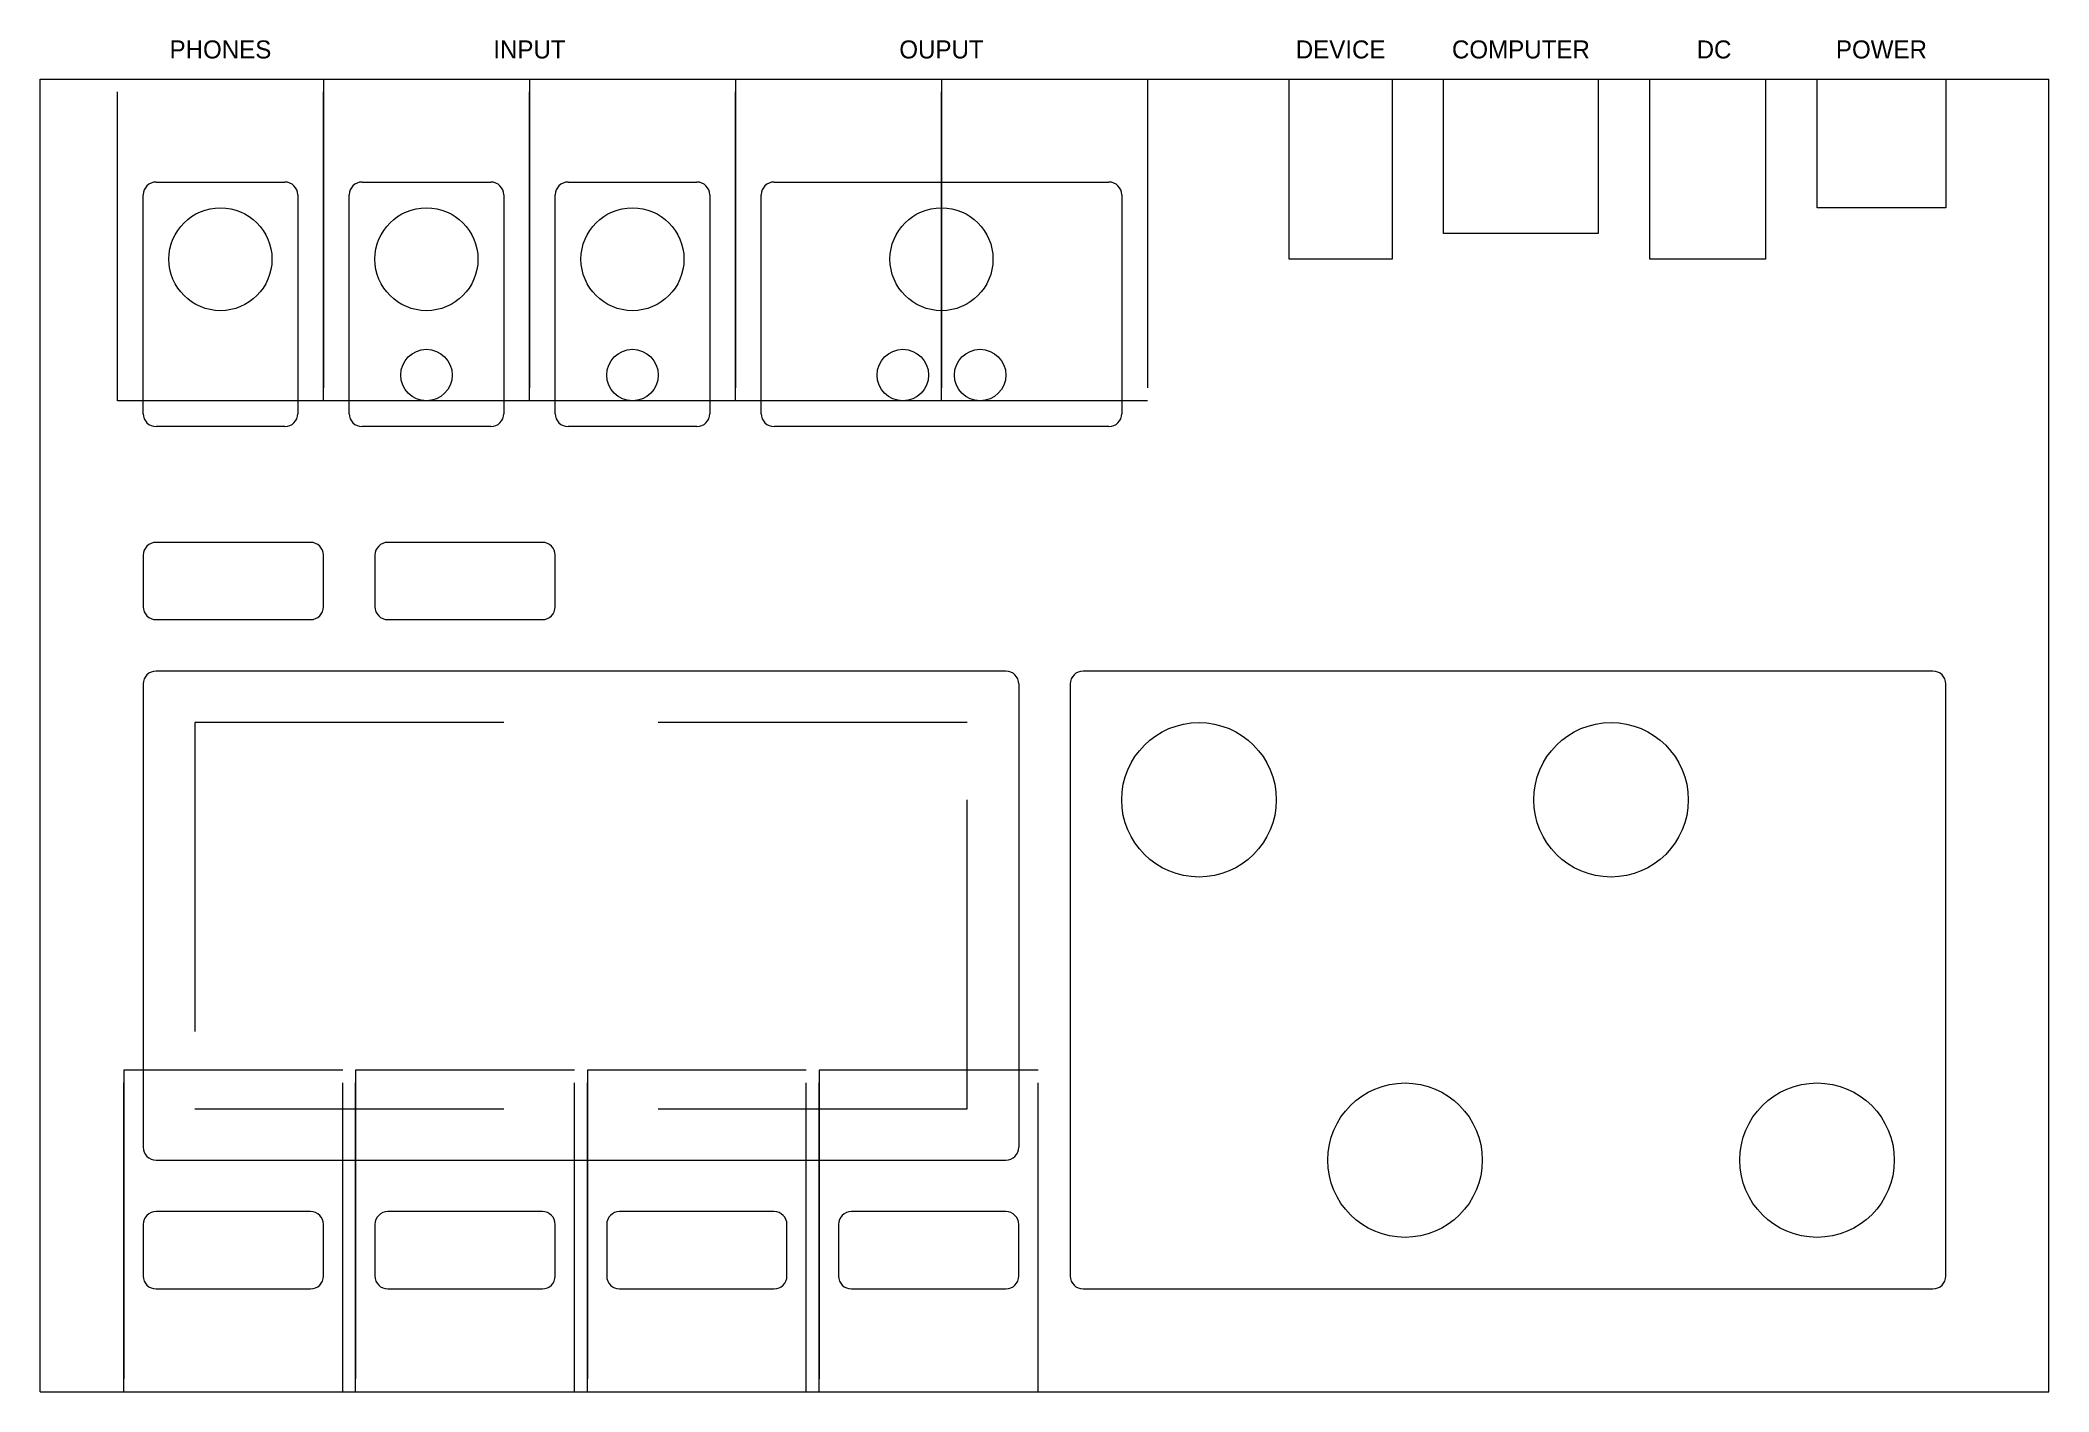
# Model space of a CAD drawing. Header units: millimetres. Extents: x 0 to 156, y -102 to 3.
import ezdxf

# ---------------------------------------------------------------- set-up
doc = ezdxf.new("R2010")
doc.units = ezdxf.units.MM
doc.linetypes.add('DASHEDX2', pattern=[36, 24, -12])
doc.layers.get('0').update_dxf_attribs({"color": 178, "lineweight": 5, "true_color": 0x000000})
doc.layers.add('internal', color=8, linetype='DASHEDX2', lineweight=5, true_color=0x808080)
doc.layers.add('outlines', color=253, linetype='Continuous', lineweight=5, true_color=0xa0a0a4)
doc.styles.add('textstyle0', font='')
doc.styles.add('textstyle1', font='')
doc.styles.add('textstyle2', font='')
doc.styles.add('textstyle3', font='')
doc.styles.add('textstyle4', font='')
doc.styles.add('textstyle5', font='')
doc.styles.add('textstyle6', font='')
doc.styles.get('textstyle0').set_extended_font_data('Arial')
doc.styles.get('textstyle1').set_extended_font_data('Arial')
doc.styles.get('textstyle2').set_extended_font_data('Arial')
doc.styles.get('textstyle3').set_extended_font_data('Arial')
doc.styles.get('textstyle4').set_extended_font_data('Arial')
doc.styles.get('textstyle5').set_extended_font_data('Arial')
doc.styles.get('textstyle6').set_extended_font_data('Arial')

msp = doc.modelspace()

# ---------------------------------------------------------------- linework, layer by layer
for p, q in [((0, -102), (0, 0)), ((0, 0), (156, 0)), ((108, 0), (122, 0)), ((156, -102), (156, 0)), ((8, -37), (8, -41)), ((21, -36), (9, -36)), ((22, -41), (22, -37)), ((26, -37), (26, -41)), ((39, -36), (27, -36)), ((40, -41), (40, -37)), ((9, -42), (21, -42)), ((27, -42), (39, -42)), ((75, -46), (9, -46)), ((8, -47), (8, -83)), ((76, -47), (76, -83)), ((76, -65), (76, -65)), ((9, -84), (75, -84)), ((21, -88), (9, -88)), ((39, -88), (27, -88)), ((57, -88), (45, -88)), ((75, -88), (63, -88)), ((8, -89), (8, -93)), ((22, -93), (22, -89)), ((26, -89), (26, -93)), ((40, -93), (40, -89)), ((44, -89), (44, -93)), ((58, -93), (58, -89)), ((62, -89), (62, -93)), ((76, -93), (76, -89)), ((9, -94), (21, -94)), ((27, -94), (39, -94)), ((45, -94), (57, -94)), ((63, -94), (75, -94)), ((0, -102), (156, -102))]:
    msp.add_line(p, q)
for centre, radius in [((14, -14), 4), ((30, -14), 4), ((46, -14), 4), ((70, -14), 4), ((30, -23), 2), ((46, -23), 2), ((67, -23), 2), ((73, -23), 2), ((90, -56), 6), ((122, -56), 6), ((106, -84), 6), ((138, -84), 6)]:
    msp.add_circle(centre, radius)
for centre, start, end in [((9, -37), 90, 180), ((21, -37), 0, 90), ((27, -37), 90, 180), ((39, -37), 0, 90), ((9, -41), 180, 270), ((21, -41), 270, 0), ((27, -41), 180, 270), ((39, -41), 270, 0), ((9, -47), 90, 180), ((75, -47), 0, 90), ((9, -83), 180, 270), ((75, -83), 270, 0), ((9, -89), 90, 180), ((21, -89), 0, 90), ((27, -89), 90, 180), ((39, -89), 0, 90), ((45, -89), 90, 180), ((57, -89), 0, 90), ((63, -89), 90, 180), ((75, -89), 0, 90), ((9, -93), 180, 270), ((21, -93), 270, 0), ((27, -93), 180, 270), ((39, -93), 270, 0), ((45, -93), 180, 270), ((57, -93), 270, 0), ((63, -93), 180, 270), ((75, -93), 270, 0)]:
    msp.add_arc(centre, 1, start, end)
at = {"layer": 'internal'}
for p, q in [((6, -25), (6, 0)), ((6, 0), (22, 0)), ((22, -25), (22, 0)), ((22, 0), (38, 0)), ((22, 0), (22, -25)), ((38, -25), (38, 0)), ((38, 0), (54, 0)), ((38, 0), (38, -25)), ((54, -25), (54, 0)), ((54, 0), (70, 0)), ((54, 0), (54, -25)), ((70, -25), (70, 0)), ((70, 0), (86, 0)), ((70, 0), (70, -25)), ((86, 0), (86, -25)), ((97, -14), (97, 0)), ((97, 0), (105, 0)), ((105, 0), (105, -14)), ((109, -12), (109, 0)), ((109, 0), (121, 0)), ((121, 0), (121, -12)), ((125, -14), (125, 0)), ((125, 0), (134, 0)), ((134, 0), (134, -14)), ((138, -10), (138, 0)), ((138, 0), (148, 0)), ((148, 0), (148, -10)), ((148, -10), (138, -10)), ((121, -12), (109, -12)), ((105, -14), (97, -14)), ((134, -14), (125, -14)), ((22, -25), (6, -25)), ((38, -25), (22, -25)), ((54, -25), (38, -25)), ((70, -25), (54, -25)), ((86, -25), (70, -25)), ((12, -50), (12, -80)), ((72, -50), (12, -50)), ((72, -80), (72, -50)), ((6.5, -102), (6.5, -77)), ((6.5, -77), (6.5, -102)), ((23.5, -77), (6.5, -77)), ((23.5, -102), (23.5, -77)), ((24.5, -102), (24.5, -77)), ((24.5, -77), (24.5, -102)), ((41.5, -77), (24.5, -77)), ((41.5, -102), (41.5, -77)), ((42.5, -102), (42.5, -77)), ((42.5, -77), (42.5, -102)), ((59.5, -77), (42.5, -77)), ((59.5, -102), (59.5, -77)), ((60.5, -102), (60.5, -77)), ((60.5, -77), (60.5, -102)), ((77.5, -77), (60.5, -77)), ((77.5, -102), (77.5, -77)), ((12, -80), (72, -80)), ((6.5, -102), (23.5, -102)), ((24.5, -102), (41.5, -102)), ((42.5, -102), (59.5, -102)), ((60.5, -102), (77.5, -102))]:
    msp.add_line(p, q, dxfattribs=at)
at = {"layer": 'outlines'}
for p, q in [((8, -26), (8, -9)), ((9, -8), (19, -8)), ((20, -9), (20, -26)), ((24, -26), (24, -9)), ((25, -8), (35, -8)), ((36, -9), (36, -26)), ((40, -26), (40, -9)), ((41, -8), (51, -8)), ((52, -9), (52, -26)), ((56, -26), (56, -9)), ((57, -8), (83, -8)), ((84, -9), (84, -26)), ((19, -27), (9, -27)), ((35, -27), (25, -27)), ((51, -27), (41, -27)), ((83, -27), (57, -27)), ((147, -46), (81, -46)), ((80, -47), (80, -93)), ((148, -93), (148, -47)), ((81, -94), (147, -94))]:
    msp.add_line(p, q, dxfattribs=at)
for centre, start, end in [((9, -9), 90, 180), ((19, -9), 0, 90), ((25, -9), 90, 180), ((35, -9), 0, 90), ((41, -9), 90, 180), ((51, -9), 0, 90), ((57, -9), 90, 180), ((83, -9), 0, 90), ((9, -26), 180, 270), ((19, -26), 270, 0), ((25, -26), 180, 270), ((35, -26), 270, 0), ((41, -26), 180, 270), ((51, -26), 270, 0), ((57, -26), 180, 270), ((83, -26), 270, 0), ((81, -47), 90, 180), ((147, -47), 0, 90), ((81, -93), 180, 270), ((147, -93), 270, 0)]:
    msp.add_arc(centre, 1, start, end, dxfattribs=at)

# ---------------------------------------------------------------- texts
at = {"char_height": 1.4, "attachment_point": 2}
for s, insert, style in [('\\fAndale Mono|b0|i0|c0|p0;PHONES', (14, 3), 'textstyle0'), ('\\fAndale Mono|b0|i0|c0|p0;INPUT', (38, 3), 'textstyle1'), ('\\fAndale Mono|b0|i0|c0|p0;OUPUT', (70, 3), 'textstyle2'), ('\\fAndale Mono|b0|i0|c0|p0;DEVICE', (101, 3), 'textstyle6'), ('\\fAndale Mono|b0|i0|c0|p0;COMPUTER', (115, 3), 'textstyle5'), ('\\fAndale Mono|b0|i0|c0|p0;DC', (130, 3), 'textstyle4'), ('\\fAndale Mono|b0|i0|c0|p0;POWER', (143, 3), 'textstyle3')]:
    msp.add_mtext(s, dxfattribs=dict(at, insert=insert, style=style))

doc.saveas('drawing.dxf')
